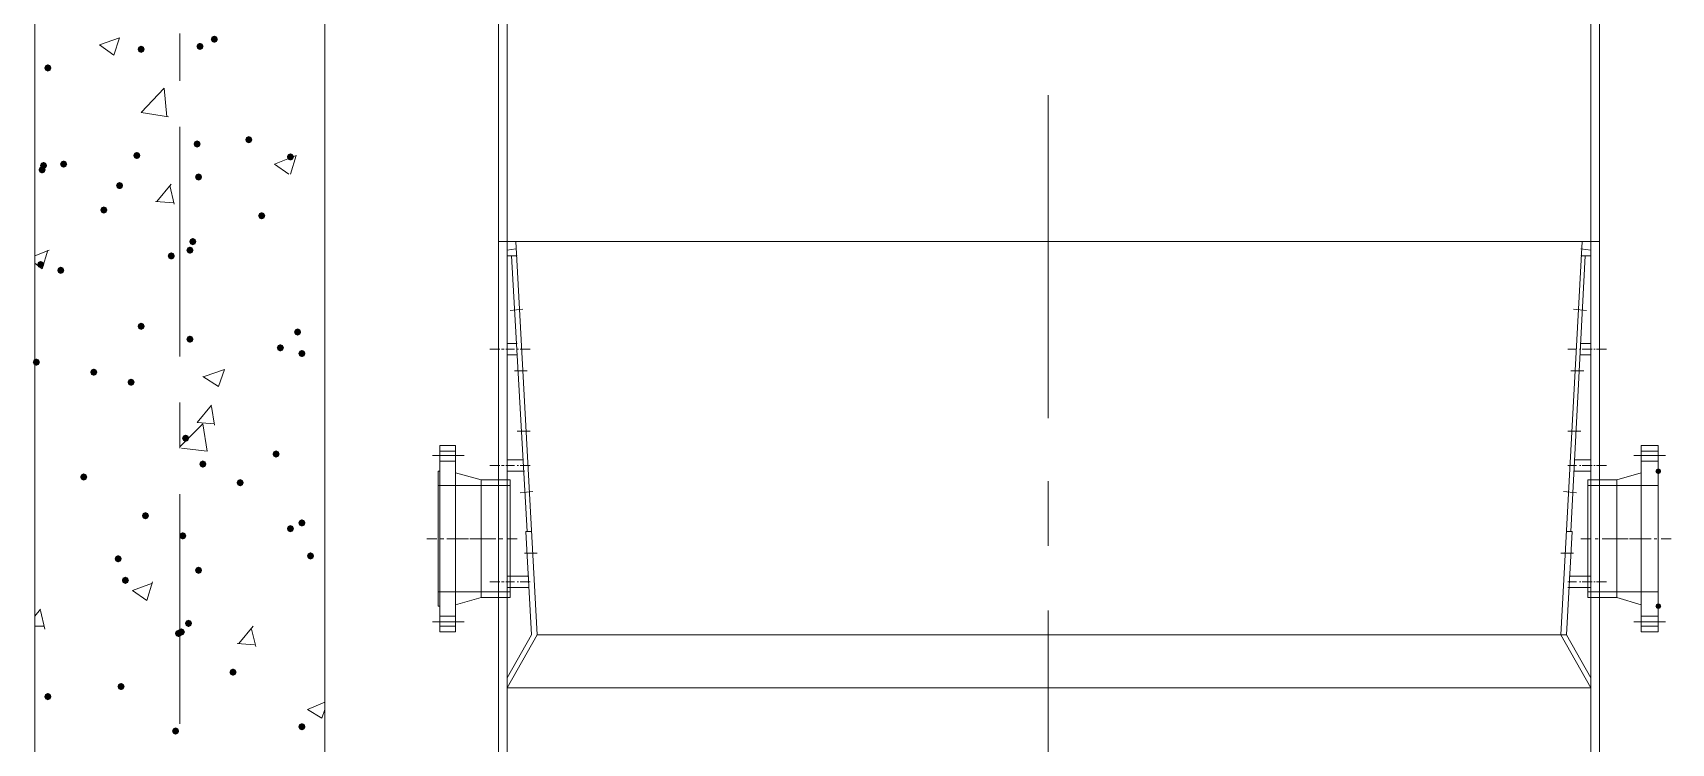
# Model space of a CAD drawing. Header units: millimetres. Extents: x 29 to 95071, y 20 to 67221.
# Drawn here: x 15897 to 21555, y 32949 to 35402 of the extents above; entities that cross this region are included whole.
import ezdxf

# ---------------------------------------------------------------- set-up
doc = ezdxf.new("R2010")
doc.units = ezdxf.units.MM

msp = doc.modelspace()

# ---------------------------------------------------------------- hatches: boundary and pattern name
h = msp.add_hatch(color=7)
h.dxf.hatch_style = 2
h.paths.add_polyline_path([(16474.9, 35342.6), (16466.2, 35346.2), (16462.5, 35354.9), (16466.2, 35363.7), (16474.9, 35367.3), (16483.7, 35363.7), (16487.3, 35354.9), (16483.7, 35346.2)])
h = msp.add_hatch(color=7)
h.dxf.hatch_style = 2
h.paths.add_polyline_path([(16524.5, 35367.3), (16515.7, 35371), (16512.1, 35379.7), (16515.7, 35388.5), (16524.5, 35392.1), (16533.2, 35388.5), (16536.9, 35379.7), (16533.2, 35371)])
h = msp.add_hatch(color=7)
h.dxf.hatch_style = 2
h.paths.add_polyline_path([(16271.7, 35332.6), (16262.9, 35336.3), (16259.3, 35345), (16262.9, 35353.8), (16271.7, 35357.4), (16280.4, 35353.8), (16284.1, 35345), (16280.4, 35336.3)])
h = msp.add_hatch(color=7)
h.dxf.hatch_style = 2
h.paths.add_polyline_path([(15949.5, 35268.2), (15940.8, 35271.8), (15937.1, 35280.6), (15940.8, 35289.4), (15949.5, 35293), (15958.3, 35289.4), (15961.9, 35280.6), (15958.3, 35271.8)])
h = msp.add_hatch(color=7)
h.dxf.hatch_style = 2
h.paths.add_polyline_path([(16465, 35005.5), (16456.2, 35009.2), (16452.6, 35017.9), (16456.2, 35026.7), (16465, 35030.3), (16473.7, 35026.7), (16477.4, 35017.9), (16473.7, 35009.2)])
h = msp.add_hatch(color=7)
h.dxf.hatch_style = 2
h.paths.add_polyline_path([(16643.4, 35020.4), (16634.7, 35024), (16631, 35032.8), (16634.7, 35041.5), (16643.4, 35045.2), (16652.2, 35041.5), (16655.8, 35032.8), (16652.2, 35024)])
h = msp.add_hatch(color=7)
h.dxf.hatch_style = 2
h.paths.add_polyline_path([(16256.8, 34965.9), (16248.1, 34969.5), (16244.4, 34978.3), (16248.1, 34987), (16256.8, 34990.6), (16265.6, 34987), (16269.2, 34978.3), (16265.6, 34969.5)])
h = msp.add_hatch(color=7)
h.dxf.hatch_style = 2
h.paths.add_polyline_path([(16787.2, 34960.9), (16778.4, 34964.5), (16774.8, 34973.3), (16778.4, 34982), (16787.2, 34985.7), (16795.9, 34982), (16799.6, 34973.3), (16795.9, 34964.5)])
h = msp.add_hatch(color=7)
h.dxf.hatch_style = 2
h.paths.add_polyline_path([(15929.7, 34916.3), (15920.9, 34919.9), (15917.3, 34928.7), (15920.9, 34937.4), (15929.7, 34941.1), (15938.4, 34937.4), (15942.1, 34928.7), (15938.4, 34919.9)])
h = msp.add_hatch(color=7)
h.dxf.hatch_style = 2
h.paths.add_polyline_path([(15934.6, 34931.2), (15925.9, 34934.8), (15922.3, 34943.6), (15925.9, 34952.3), (15934.6, 34955.9), (15943.4, 34952.3), (15947, 34943.6), (15943.4, 34934.8)])
h = msp.add_hatch(color=7)
h.dxf.hatch_style = 2
h.paths.add_polyline_path([(16004, 34936.1), (15995.3, 34939.8), (15991.6, 34948.5), (15995.3, 34957.3), (16004, 34960.9), (16012.8, 34957.3), (16016.4, 34948.5), (16012.8, 34939.8)])
h = msp.add_hatch(color=7)
h.dxf.hatch_style = 2
h.paths.add_polyline_path([(16469.9, 34891.5), (16461.2, 34895.2), (16457.6, 34903.9), (16461.2, 34912.7), (16469.9, 34916.3), (16478.7, 34912.7), (16482.3, 34903.9), (16478.7, 34895.2)])
h = msp.add_hatch(color=7)
h.dxf.hatch_style = 2
h.paths.add_polyline_path([(16197.3, 34861.8), (16188.6, 34865.4), (16184.9, 34874.2), (16188.6, 34882.9), (16197.3, 34886.6), (16206.1, 34882.9), (16209.7, 34874.2), (16206.1, 34865.4)])
h = msp.add_hatch(color=7)
h.dxf.hatch_style = 2
h.paths.add_polyline_path([(16142.8, 34777.5), (16134.1, 34781.2), (16130.4, 34789.9), (16134.1, 34798.7), (16142.8, 34802.3), (16151.6, 34798.7), (16155.2, 34789.9), (16151.6, 34781.2)])
h = msp.add_hatch(color=7)
h.dxf.hatch_style = 2
h.paths.add_polyline_path([(16688, 34757.7), (16679.3, 34761.3), (16675.6, 34770.1), (16679.3, 34778.8), (16688, 34782.5), (16696.8, 34778.8), (16700.4, 34770.1), (16696.8, 34761.3)])
h = msp.add_hatch(color=7)
h.dxf.hatch_style = 2
h.paths.add_polyline_path([(16450.1, 34668.5), (16441.4, 34672.1), (16437.7, 34680.9), (16441.4, 34689.6), (16450.1, 34693.3), (16458.9, 34689.6), (16462.5, 34680.9), (16458.9, 34672.1)])
h = msp.add_hatch(color=7)
h.dxf.hatch_style = 2
h.paths.add_polyline_path([(16375.8, 34618.9), (16367, 34622.5), (16363.4, 34631.3), (16367, 34640), (16375.8, 34643.7), (16384.5, 34640), (16388.2, 34631.3), (16384.5, 34622.5)])
h = msp.add_hatch(color=7)
h.dxf.hatch_style = 2
h.paths.add_polyline_path([(16440.2, 34638.7), (16431.5, 34642.4), (16427.8, 34651.1), (16431.5, 34659.9), (16440.2, 34663.5), (16449, 34659.9), (16452.6, 34651.1), (16449, 34642.4)])
h = msp.add_hatch(color=7)
h.dxf.hatch_style = 2
h.paths.add_polyline_path([(15924.7, 34589.2), (15916, 34592.8), (15912.3, 34601.6), (15916, 34610.3), (15924.7, 34613.9), (15933.5, 34610.3), (15937.1, 34601.6), (15933.5, 34592.8)])
h = msp.add_hatch(color=7)
h.dxf.hatch_style = 2
h.paths.add_polyline_path([(15994.1, 34569.3), (15985.4, 34573), (15981.7, 34581.7), (15985.4, 34590.5), (15994.1, 34594.1), (16002.9, 34590.5), (16006.5, 34581.7), (16002.9, 34573)])
h = msp.add_hatch(color=7)
h.dxf.hatch_style = 2
h.paths.add_polyline_path([(16271.7, 34376), (16262.9, 34379.7), (16259.3, 34388.4), (16262.9, 34397.2), (16271.7, 34400.8), (16280.4, 34397.2), (16284.1, 34388.4), (16280.4, 34379.7)])
h = msp.add_hatch(color=7)
h.dxf.hatch_style = 2
h.paths.add_polyline_path([(16440.2, 34331.4), (16431.5, 34335.1), (16427.8, 34343.8), (16431.5, 34352.6), (16440.2, 34356.2), (16449, 34352.6), (16452.6, 34343.8), (16449, 34335.1)])
h = msp.add_hatch(color=7)
h.dxf.hatch_style = 2
h.paths.add_polyline_path([(16812, 34356.2), (16803.2, 34359.8), (16799.6, 34368.6), (16803.2, 34377.3), (16812, 34381), (16820.7, 34377.3), (16824.3, 34368.6), (16820.7, 34359.8)])
h = msp.add_hatch(color=7)
h.dxf.hatch_style = 2
h.paths.add_polyline_path([(16752.5, 34301.7), (16743.7, 34305.3), (16740.1, 34314.1), (16743.7, 34322.8), (16752.5, 34326.5), (16761.2, 34322.8), (16764.9, 34314.1), (16761.2, 34305.3)])
h = msp.add_hatch(color=7)
h.dxf.hatch_style = 2
h.paths.add_polyline_path([(16826.8, 34281.9), (16818.1, 34285.5), (16814.4, 34294.2), (16818.1, 34303), (16826.8, 34306.6), (16835.6, 34303), (16839.2, 34294.2), (16835.6, 34285.5)])
h = msp.add_hatch(color=7)
h.dxf.hatch_style = 2
h.paths.add_polyline_path([(15909.9, 34252.1), (15901.1, 34255.8), (15897.5, 34264.5), (15901.1, 34273.3), (15909.9, 34276.9), (15918.6, 34273.3), (15922.3, 34264.5), (15918.6, 34255.8)])
h = msp.add_hatch(color=7)
h.dxf.hatch_style = 2
h.paths.add_polyline_path([(16108.1, 34217.4), (16099.4, 34221.1), (16095.7, 34229.8), (16099.4, 34238.6), (16108.1, 34242.2), (16116.9, 34238.6), (16120.5, 34229.8), (16116.9, 34221.1)])
h = msp.add_hatch(color=7)
h.dxf.hatch_style = 2
h.paths.add_polyline_path([(16237, 34182.7), (16228.2, 34186.4), (16224.6, 34195.1), (16228.2, 34203.9), (16237, 34207.5), (16245.7, 34203.9), (16249.4, 34195.1), (16245.7, 34186.4)])
h = msp.add_hatch(color=7)
h.dxf.hatch_style = 2
h.paths.add_polyline_path([(16425.3, 33989.4), (16416.6, 33993.1), (16412.9, 34001.8), (16416.6, 34010.6), (16425.3, 34014.2), (16434.1, 34010.6), (16437.7, 34001.8), (16434.1, 33993.1)])
h = msp.add_hatch(color=7)
h.dxf.hatch_style = 2
h.paths.add_polyline_path([(16737.6, 33934.9), (16728.9, 33938.5), (16725.2, 33947.3), (16728.9, 33956), (16737.6, 33959.7), (16746.4, 33956), (16750, 33947.3), (16746.4, 33938.5)])
h = msp.add_hatch(color=7)
h.dxf.hatch_style = 2
h.paths.add_polyline_path([(16484.8, 33900.2), (16476.1, 33903.8), (16472.4, 33912.6), (16476.1, 33921.3), (16484.8, 33925), (16493.6, 33921.3), (16497.2, 33912.6), (16493.6, 33903.8)])
h = msp.add_hatch(color=7)
h.dxf.hatch_style = 2
h.paths.add_polyline_path([(21510.8, 33877.9), (21503.8, 33880.8), (21500.8, 33887.8), (21503.8, 33894.8), (21510.8, 33897.7), (21517.8, 33894.8), (21520.7, 33887.8), (21517.8, 33880.8)])
h = msp.add_hatch(color=7)
h.dxf.hatch_style = 2
h.paths.add_polyline_path([(16073.4, 33855.6), (16064.7, 33859.2), (16061, 33868), (16064.7, 33876.7), (16073.4, 33880.4), (16082.2, 33876.7), (16085.8, 33868), (16082.2, 33859.2)])
h = msp.add_hatch(color=7)
h.dxf.hatch_style = 2
h.paths.add_polyline_path([(16613.7, 33835.8), (16604.9, 33839.4), (16601.3, 33848.2), (16604.9, 33856.9), (16613.7, 33860.6), (16622.4, 33856.9), (16626.1, 33848.2), (16622.4, 33839.4)])
h = msp.add_hatch(color=7)
h.dxf.hatch_style = 2
h.paths.add_polyline_path([(16286.6, 33721.8), (16277.8, 33725.4), (16274.2, 33734.2), (16277.8, 33742.9), (16286.6, 33746.6), (16295.3, 33742.9), (16298.9, 33734.2), (16295.3, 33725.4)])
h = msp.add_hatch(color=7)
h.dxf.hatch_style = 2
h.paths.add_polyline_path([(16826.8, 33697), (16818.1, 33700.6), (16814.4, 33709.4), (16818.1, 33718.1), (16826.8, 33721.8), (16835.6, 33718.1), (16839.2, 33709.4), (16835.6, 33700.6)])
h = msp.add_hatch(color=7)
h.dxf.hatch_style = 2
h.paths.add_polyline_path([(16415.4, 33652.4), (16406.7, 33656), (16403, 33664.8), (16406.7, 33673.5), (16415.4, 33677.2), (16424.2, 33673.5), (16427.8, 33664.8), (16424.2, 33656)])
h = msp.add_hatch(color=7)
h.dxf.hatch_style = 2
h.paths.add_polyline_path([(16787.2, 33677.2), (16778.4, 33680.8), (16774.8, 33689.6), (16778.4, 33698.3), (16787.2, 33701.9), (16795.9, 33698.3), (16799.6, 33689.6), (16795.9, 33680.8)])
h = msp.add_hatch(color=7)
h.dxf.hatch_style = 2
h.paths.add_polyline_path([(16192.4, 33573.1), (16183.6, 33576.7), (16180, 33585.5), (16183.6, 33594.2), (16192.4, 33597.9), (16201.1, 33594.2), (16204.8, 33585.5), (16201.1, 33576.7)])
h = msp.add_hatch(color=7)
h.dxf.hatch_style = 2
h.paths.add_polyline_path([(16469.9, 33533.4), (16461.2, 33537.1), (16457.6, 33545.8), (16461.2, 33554.6), (16469.9, 33558.2), (16478.7, 33554.6), (16482.3, 33545.8), (16478.7, 33537.1)])
h = msp.add_hatch(color=7)
h.dxf.hatch_style = 2
h.paths.add_polyline_path([(16856.6, 33583), (16847.8, 33586.6), (16844.2, 33595.4), (16847.8, 33604.1), (16856.6, 33607.8), (16865.3, 33604.1), (16869, 33595.4), (16865.3, 33586.6)])
h = msp.add_hatch(color=7)
h.dxf.hatch_style = 2
h.paths.add_polyline_path([(16217.2, 33498.7), (16208.4, 33502.4), (16204.8, 33511.1), (16208.4, 33519.9), (16217.2, 33523.5), (16225.9, 33519.9), (16229.6, 33511.1), (16225.9, 33502.4)])
h = msp.add_hatch(color=7)
h.dxf.hatch_style = 2
h.paths.add_polyline_path([(21510.8, 33412), (21503.8, 33414.9), (21500.8, 33421.9), (21503.8, 33428.9), (21510.8, 33431.8), (21517.8, 33428.9), (21520.7, 33421.9), (21517.8, 33414.9)])
h = msp.add_hatch(color=7)
h.dxf.hatch_style = 2
h.paths.add_polyline_path([(16400.6, 33315.3), (16391.8, 33319), (16388.2, 33327.7), (16391.8, 33336.5), (16400.6, 33340.1), (16409.3, 33336.5), (16412.9, 33327.7), (16409.3, 33319)])
h = msp.add_hatch(color=7)
h.dxf.hatch_style = 2
h.paths.add_polyline_path([(16410.5, 33320.3), (16401.7, 33323.9), (16398.1, 33332.7), (16401.7, 33341.4), (16410.5, 33345.1), (16419.2, 33341.4), (16422.9, 33332.7), (16419.2, 33323.9)])
h = msp.add_hatch(color=7)
h.dxf.hatch_style = 2
h.paths.add_polyline_path([(16435.3, 33350), (16426.5, 33353.7), (16422.9, 33362.4), (16426.5, 33371.2), (16435.3, 33374.8), (16444, 33371.2), (16447.6, 33362.4), (16444, 33353.7)])
h = msp.add_hatch(color=7)
h.dxf.hatch_style = 2
h.paths.add_polyline_path([(16202.3, 33131.9), (16193.5, 33135.6), (16189.9, 33144.3), (16193.5, 33153.1), (16202.3, 33156.7), (16211, 33153.1), (16214.7, 33144.3), (16211, 33135.6)])
h = msp.add_hatch(color=7)
h.dxf.hatch_style = 2
h.paths.add_polyline_path([(16588.9, 33181.5), (16580.2, 33185.1), (16576.5, 33193.9), (16580.2, 33202.6), (16588.9, 33206.3), (16597.7, 33202.6), (16601.3, 33193.9), (16597.7, 33185.1)])
h = msp.add_hatch(color=7)
h.dxf.hatch_style = 2
h.paths.add_polyline_path([(15949.5, 33097.2), (15940.8, 33100.9), (15937.1, 33109.6), (15940.8, 33118.4), (15949.5, 33122), (15958.3, 33118.4), (15961.9, 33109.6), (15958.3, 33100.9)])
h = msp.add_hatch(color=7)
h.dxf.hatch_style = 2
h.paths.add_polyline_path([(16390.6, 32978.3), (16381.9, 32981.9), (16378.3, 32990.7), (16381.9, 32999.4), (16390.6, 33003.1), (16399.4, 32999.4), (16403, 32990.7), (16399.4, 32981.9)])
h = msp.add_hatch(color=7)
h.dxf.hatch_style = 2
h.paths.add_polyline_path([(16826.8, 32993.2), (16818.1, 32996.8), (16814.4, 33005.5), (16818.1, 33014.3), (16826.8, 33017.9), (16835.6, 33014.3), (16839.2, 33005.5), (16835.6, 32996.8)])

# ---------------------------------------------------------------- linework, layer by layer
at = {"color": 7, "lineweight": 0}
for points in [[(15904.9, 32653.6), (15904.9, 42705.5)], [(16906.1, 32653.6), (16906.1, 42705.5)], [(17505.9, 40326.4), (17505.9, 32529.7)], [(17535.6, 40326.4), (17535.6, 32529.7)], [(21277.8, 40326.4), (21277.8, 32529.7)], [(21307.5, 40326.4), (21307.5, 32529.7)], [(16127.9, 35359.9), (16197.3, 35384.7)], [(16177.5, 35325.2), (16197.3, 35384.7)], [(16405.5, 35236), (16405.5, 35399.6)], [(16127.9, 35359.9), (16177.5, 35325.2)], [(16271.7, 35126.9), (16351, 35211.2)], [(16360.9, 35112.1), (16351, 35211.2)], [(19404.2, 35186.4), (19404.2, 34071.2)], [(16271.7, 35126.9), (16365.9, 35112.1)], [(16405.5, 34284.3), (16405.5, 35077.4)], [(16732.6, 34948.5), (16807, 34978.3)], [(16787.2, 34913.8), (16807, 34978.3)], [(16732.6, 34948.5), (16782.2, 34913.8)], [(16326.2, 34819.6), (16375.8, 34879.1)], [(16385.7, 34809.7), (16370.8, 34874.2)], [(16321.3, 34819.6), (16385.7, 34814.7)], [(15904.9, 34631.3), (15954.5, 34651.1)], [(15929.7, 34586.7), (15949.5, 34651.1)], [(21307.5, 34680.9), (17505.9, 34680.9)], [(17565.3, 34680.9), (17535.6, 34680.9)], [(17535.6, 34651.1), (17565.3, 34656.1)], [(17570.3, 34631.3), (17535.6, 34631.3)], [(17550.5, 34631.3), (17605, 33679.6)], [(17565.3, 34680.9), (17639.7, 33322.8)], [(21248.1, 34680.9), (21173.7, 33322.8)], [(21258, 34631.3), (21208.4, 33679.6)], [(21277.8, 34651.1), (21243.1, 34656.1)], [(21243.1, 34631.3), (21277.8, 34631.3)], [(21248.1, 34680.9), (21277.8, 34680.9)], [(15904.9, 34606.5), (15929.7, 34586.7)], [(17545.5, 34442.9), (17590.1, 34447.9)], [(21262.9, 34442.9), (21218.3, 34447.9)], [(17510.8, 34309.1), (17476.1, 34309.1)], [(17525.7, 34309.1), (17515.8, 34309.1)], [(17560.4, 34309.1), (17530.6, 34309.1)], [(17570.3, 34328.9), (17535.6, 34328.9)], [(17570.3, 34289.3), (17535.6, 34289.3)], [(17575.3, 34309.1), (17570.3, 34309.1)], [(17614.9, 34309.1), (17580.2, 34309.1)], [(21198.5, 34309.1), (21228.2, 34309.1)], [(21238.1, 34309.1), (21243.1, 34309.1)], [(21243.1, 34328.9), (21277.8, 34328.9)], [(21243.1, 34289.3), (21277.8, 34289.3)], [(21248.1, 34309.1), (21282.8, 34309.1)], [(21287.7, 34309.1), (21292.7, 34309.1)], [(21297.6, 34309.1), (21332.3, 34309.1)], [(16489.8, 34214.9), (16559.2, 34239.7)], [(16539.3, 34180.2), (16559.2, 34239.7)], [(17560.4, 34234.8), (17605, 34234.8)], [(21253, 34234.8), (21208.4, 34234.8)], [(16484.8, 34214.9), (16539.3, 34180.2)], [(16405.5, 33967.1), (16405.5, 34125.7)], [(16465, 34056.3), (16514.6, 34115.8)], [(16524.5, 34046.4), (16514.6, 34110.9)], [(16405.5, 33972.1), (16484.8, 34051.4)], [(16465, 34056.3), (16524.5, 34051.4)], [(16499.7, 33957.2), (16484.8, 34051.4)], [(17570.3, 34026.6), (17614.9, 34026.6)], [(21243.1, 34026.6), (21198.5, 34026.6)], [(16410.5, 33967.1), (16499.7, 33957.2)], [(17302.6, 33977), (17302.6, 33332.7)], [(17357.2, 33977), (17302.6, 33977)], [(17357.2, 33957.2), (17302.6, 33957.2)], [(17357.2, 33977), (17357.2, 33332.7)], [(21451.3, 33977), (21451.3, 33332.7)], [(21451.3, 33977), (21510.8, 33977)], [(21451.3, 33957.2), (21510.8, 33957.2)], [(21510.8, 33977), (21510.8, 33332.7)], [(17386.9, 33942.3), (17277.9, 33942.3)], [(17357.2, 33922.5), (17302.6, 33922.5)], [(17510.8, 33907.6), (17476.1, 33907.6)], [(17525.7, 33907.6), (17515.8, 33907.6)], [(17560.4, 33907.6), (17530.6, 33907.6)], [(17590.1, 33927.5), (17535.6, 33927.5)], [(17575.3, 33907.6), (17570.3, 33907.6)], [(17614.9, 33907.6), (17580.2, 33907.6)], [(21198.5, 33907.6), (21228.2, 33907.6)], [(21223.3, 33927.5), (21277.8, 33927.5)], [(21238.1, 33907.6), (21243.1, 33907.6)], [(21248.1, 33907.6), (21282.8, 33907.6)], [(21287.7, 33907.6), (21292.7, 33907.6)], [(21297.6, 33907.6), (21332.3, 33907.6)], [(21426.5, 33942.3), (21535.5, 33942.3)], [(21451.3, 33922.5), (21510.8, 33922.5)], [(17297.7, 33887.8), (17297.7, 33421.9)], [(17302.6, 33887.8), (17297.7, 33887.8)], [(17545.5, 33838.2), (17297.7, 33838.2)], [(17545.5, 33858.1), (17446.4, 33858.1), (17357.2, 33882.9)], [(17446.4, 33858.1), (17446.4, 33451.6)], [(17595.1, 33887.8), (17535.6, 33887.8)], [(17545.5, 33858.1), (17545.5, 33451.6)], [(19404.2, 33853.1), (19404.2, 33630.1)], [(21218.3, 33887.8), (21277.8, 33887.8)], [(21267.9, 33858.1), (21367, 33858.1), (21451.3, 33882.9)], [(21267.9, 33858.1), (21267.9, 33451.6)], [(21267.9, 33838.2), (21510.8, 33838.2)], [(21367, 33858.1), (21367, 33451.6)], [(21510.8, 33887.8), (21510.8, 33421.9)], [(16405.5, 33015.5), (16405.5, 33808.5)], [(17580.2, 33813.5), (17624.8, 33818.4)], [(21228.2, 33813.5), (21183.6, 33818.4)], [(17600, 33679.6), (17619.9, 33322.8)], [(17619.9, 33679.6), (17600, 33679.6)], [(21213.4, 33679.6), (21193.5, 33322.8)], [(21193.5, 33679.6), (21213.4, 33679.6)], [(17292.7, 33654.9), (17258, 33654.9)], [(17317.5, 33654.9), (17302.6, 33654.9)], [(17327.4, 33654.9), (17352.2, 33654.9)], [(17391.9, 33654.9), (17332.4, 33654.9)], [(17357.2, 33654.9), (17362.1, 33654.9)], [(17367.1, 33654.9), (17401.8, 33654.9)], [(17406.7, 33654.9), (17411.7, 33654.9)], [(17421.6, 33654.9), (17406.7, 33654.9)], [(17421.6, 33654.9), (17451.3, 33654.9)], [(17496, 33654.9), (17431.5, 33654.9)], [(17456.3, 33654.9), (17466.2, 33654.9)], [(17471.2, 33654.9), (17491, 33654.9)], [(17520.7, 33654.9), (17505.9, 33654.9)], [(17570.3, 33654.9), (17535.6, 33654.9)], [(21243.1, 33654.9), (21277.8, 33654.9)], [(21292.7, 33654.9), (21302.6, 33654.9)], [(21317.4, 33654.9), (21381.9, 33654.9)], [(21342.2, 33654.9), (21317.4, 33654.9)], [(21352.1, 33654.9), (21347.2, 33654.9)], [(21391.8, 33654.9), (21362.1, 33654.9)], [(21391.8, 33654.9), (21406.7, 33654.9)], [(21406.7, 33654.9), (21396.8, 33654.9)], [(21441.4, 33654.9), (21411.6, 33654.9)], [(21416.6, 33654.9), (21481, 33654.9)], [(21456.2, 33654.9), (21451.3, 33654.9)], [(21486, 33654.9), (21461.2, 33654.9)], [(21495.9, 33654.9), (21505.8, 33654.9)], [(21520.7, 33654.9), (21555.4, 33654.9)], [(17595.1, 33605.3), (17639.7, 33605.3)], [(21218.3, 33605.3), (21173.7, 33605.3)], [(16241.9, 33476.4), (16311.3, 33501.2)], [(16291.5, 33441.7), (16311.3, 33506.2)], [(17510.8, 33506.2), (17476.1, 33506.2)], [(17525.7, 33506.2), (17515.8, 33506.2)], [(17560.4, 33506.2), (17530.6, 33506.2)], [(17610, 33526), (17535.6, 33526)], [(17575.3, 33506.2), (17570.3, 33506.2)], [(17614.9, 33506.2), (17580.2, 33506.2)], [(21198.5, 33506.2), (21228.2, 33506.2)], [(21203.4, 33526), (21277.8, 33526)], [(21238.1, 33506.2), (21243.1, 33506.2)], [(21248.1, 33506.2), (21282.8, 33506.2)], [(21287.7, 33506.2), (21292.7, 33506.2)], [(21297.6, 33506.2), (21332.3, 33506.2)], [(16241.9, 33476.4), (16291.5, 33441.7)], [(17545.5, 33471.5), (17297.7, 33471.5)], [(17545.5, 33451.6), (17446.4, 33451.6), (17357.2, 33426.9)], [(17610, 33486.3), (17535.6, 33486.3)], [(21198.5, 33486.3), (21277.8, 33486.3)], [(21267.9, 33471.5), (21510.8, 33471.5)], [(21267.9, 33451.6), (21367, 33451.6), (21451.3, 33426.9)], [(15904.9, 33387.2), (15924.7, 33412)], [(15939.6, 33342.6), (15924.7, 33407)], [(17302.6, 33421.9), (17297.7, 33421.9)], [(17357.2, 33387.2), (17302.6, 33387.2)], [(19404.2, 33407), (19404.2, 32296.8)], [(21451.3, 33387.2), (21510.8, 33387.2)], [(15904.9, 33352.5), (15934.6, 33352.5)], [(16608.7, 33293), (16658.3, 33352.5)], [(16668.2, 33283.1), (16653.3, 33342.6)], [(17386.9, 33367.4), (17277.9, 33367.4)], [(17357.2, 33352.5), (17302.6, 33352.5)], [(17357.2, 33332.7), (17302.6, 33332.7)], [(21426.5, 33367.4), (21535.5, 33367.4)], [(21451.3, 33352.5), (21510.8, 33352.5)], [(21451.3, 33332.7), (21510.8, 33332.7)], [(16603.8, 33293), (16663.3, 33288.1)], [(17639.7, 33322.8), (17535.6, 33139.4)], [(17619.9, 33322.8), (17535.6, 33174.1)], [(17639.7, 33322.8), (21193.5, 33322.8)], [(21173.7, 33322.8), (21277.8, 33139.4)], [(21193.5, 33322.8), (21277.8, 33174.1)], [(17535.6, 33139.4), (21277.8, 33139.4)], [(16846.6, 33065), (16906.1, 33089.8)], [(16846.6, 33065), (16896.2, 33035.3)], [(16896.2, 33035.3), (16906.1, 33065)]]:
    msp.add_lwpolyline(points, dxfattribs=at)

doc.saveas('drawing.dxf')
